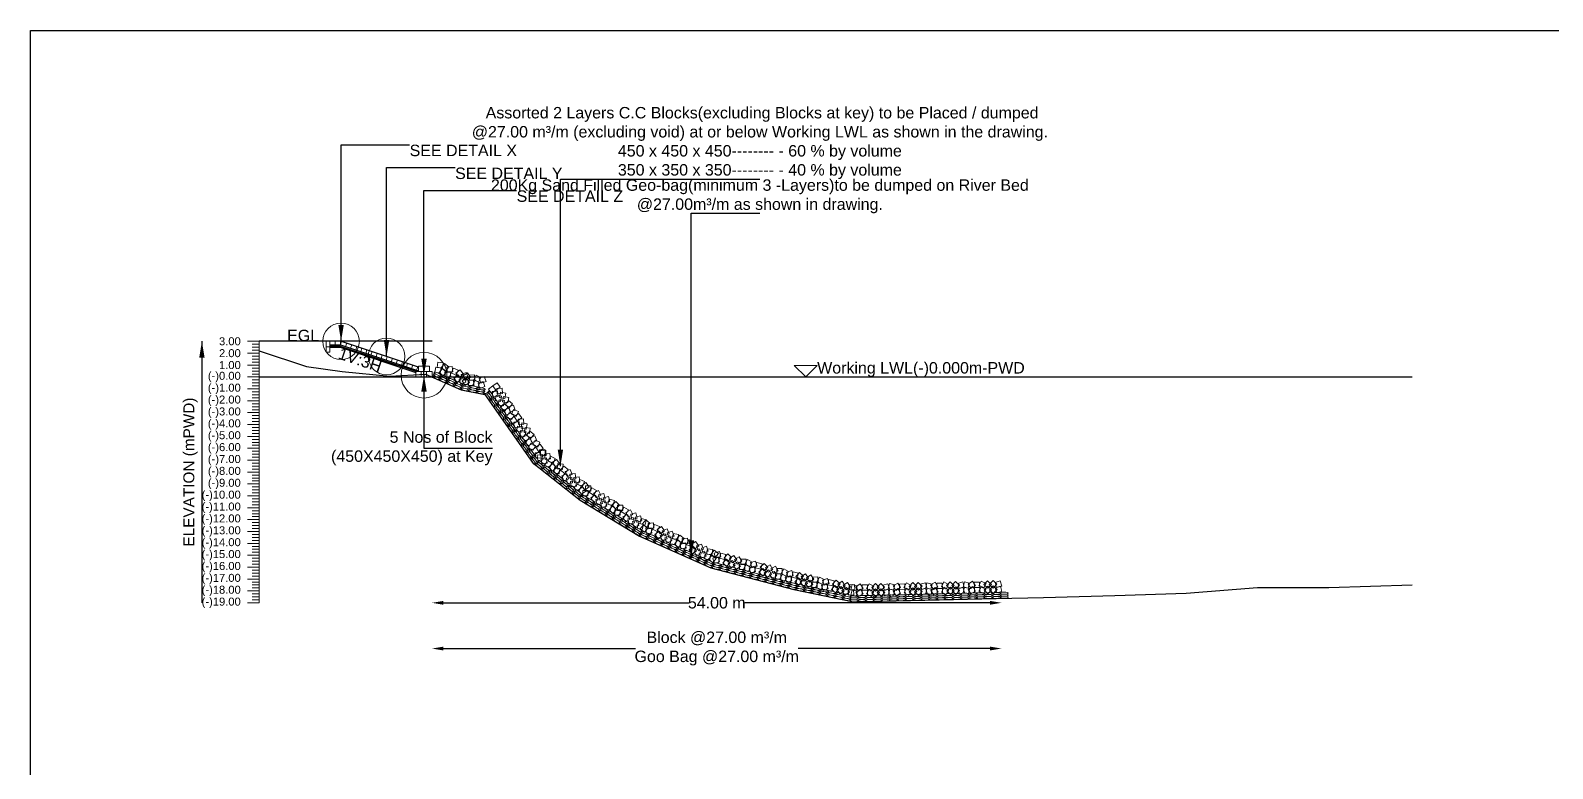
# Model space of a CAD drawing. Header units: inches. Extents: x 89000 to 305017, y -7071 to 0.
# Drawn here: x 220000 to 226658, y -3229 to 0 of the extents above; entities that cross this region are included whole.
import ezdxf

# ---------------------------------------------------------------- set-up
doc = ezdxf.new("R2010")
doc.units = ezdxf.units.IN
doc.header["$LTSCALE"] = 7
doc.header["$MEASUREMENT"] = 0
for name, color, linetype, lineweight in [('Cross Section Labels', 7, 'Continuous', 9), ('Existing_Bed_Level for Xsection', 7, 'Continuous', 25), ('Long Section Labels', 7, 'Continuous', 9)]:
    doc.layers.add(name, color=color, linetype=linetype, lineweight=lineweight)
doc.styles.get("Standard").update_dxf_attribs({"font": 'arial.ttf'})
doc.dimstyles.new('Appron Lebeling Style', dxfattribs={"dimtxt": 50, "dimasz": 50, "dimexe": 0.18, "dimexo": 0.0625, "dimgap": 0.09, "dimtad": 0, "dimtih": 1, "dimtoh": 1, "dimdec": 4, "dimzin": 0, "dimdsep": 46, "dimtxsty": 'Standard', "dimcen": 0.09, "dimse1": 1, "dimse2": 1, "dimadec": 0, "dimazin": 0, "dimtfac": 1, "dimtdec": 4, "dimtofl": 0, "dimtmove": 0, "dimatfit": 3, "dimfxl": 1, "dimtolj": 1, "dimtzin": 0, "dimarcsym": 0})
doc.dimstyles.get("Standard").update_dxf_attribs({"dimtxt": 0.18, "dimasz": 0.18, "dimexe": 0.18, "dimexo": 0.0625, "dimgap": 0.09, "dimtad": 0, "dimtih": 1, "dimtoh": 1, "dimdec": 4, "dimzin": 0, "dimdsep": 46, "dimtxsty": 'Standard', "dimcen": 0.09, "dimadec": 0, "dimazin": 0, "dimtfac": 1, "dimtdec": 4, "dimtofl": 0, "dimtmove": 0, "dimatfit": 3, "dimfxl": 1, "dimtolj": 1, "dimtzin": 0, "dimarcsym": 0})

# ---------------------------------------------------------------- blocks, each defined once
blk = doc.blocks.new('*D11')
at = {"layer": 'Cross Section Labels', "color": 0, "lineweight": -2, "transparency": 16777216}
for p, q in [((221806.6, -2504.2), (222879.5, -2504.2)), ((224197.5, -2504.2), (223124.6, -2504.2))]:
    blk.add_line(p, q, dxfattribs=at)
at = {"layer": 'Cross Section Labels', "color": 0, "transparency": 16777216}
for points in [[(221806.6, -2495.8), (221806.6, -2512.5), (221756.6, -2504.2)], [(224197.5, -2495.8), (224197.5, -2512.5), (224247.5, -2504.2)]]:
    blk.add_solid(points, dxfattribs=at)
at = {"layer": 'Defpoints', "color": 0, "transparency": 16777216}
for p in [(221756.6, -1516.2), (224247.5, -2484.4), (224247.5, -2504.2)]:
    blk.add_point(p, dxfattribs=at)
at = {"layer": 'Cross Section Labels', "color": 0, "transparency": 16777216, "insert": (223002.1, -2504.2), "char_height": 50, "attachment_point": 5}
blk.add_mtext('\\A1;54.00 m', dxfattribs=at)
blk = doc.blocks.new('*D12')
at = {"layer": 'Cross Section Labels', "color": 0, "lineweight": -2, "transparency": 16777216}
for p, q in [((221806.6, -2704.2), (222646.4, -2704.2)), ((224197.5, -2704.2), (223357.7, -2704.2))]:
    blk.add_line(p, q, dxfattribs=at)
at = {"layer": 'Cross Section Labels', "color": 0, "transparency": 16777216}
for points in [[(221806.6, -2695.8), (221806.6, -2712.5), (221756.6, -2704.2)], [(224197.5, -2695.8), (224197.5, -2712.5), (224247.5, -2704.2)]]:
    blk.add_solid(points, dxfattribs=at)
at = {"layer": 'Defpoints', "color": 0, "transparency": 16777216}
for p in [(221756.6, -1516.2), (224247.5, -2484.4), (224247.5, -2704.2)]:
    blk.add_point(p, dxfattribs=at)
at = {"layer": 'Cross Section Labels', "color": 0, "transparency": 16777216, "insert": (223002.1, -2704.2), "char_height": 50, "attachment_point": 5}
blk.add_mtext('\\A1;Block @27.00 m³/m ^JGoo Bag @27.00 m³/m ', dxfattribs=at)

msp = doc.modelspace()

# ---------------------------------------------------------------- linework, layer by layer
msp.add_lwpolyline([(220000, 0), (230000, 0), (230000, -7071), (220000, -7071)], close=True)
at = {"layer": 'Cross Section Labels'}
msp.add_lwpolyline([(223391.38015, -1516.16), (223441.38015, -1466.16), (223341.38015, -1466.16)], close=True, dxfattribs=at)
for centre, radius in [((221358.78015, -1360.16), 80), ((221557.68015, -1426.46), 80), ((221721.48015, -1508.36), 100)]:
    msp.add_circle(centre, radius, dxfattribs=at)
at = {"layer": 'Existing_Bed_Level for Xsection'}
for points in [[(221756.58015, -1360.16), (221000, -1360.16)], [(221698.08015, -1473.26), (221361.18177, -1360.96054), (221358.78015, -1360.16), (221356.24862, -1360.16), (221309.44862, -1360.16)], [(221309.44862, -1375.76), (221356.24862, -1375.76), (221698.08015, -1489.70384)], [(221309.44862, -1380.96), (221355.40478, -1380.96), (221690.80478, -1492.76)], [(221309.44862, -1386.16), (221354.56093, -1386.16), (221686.38015, -1496.76641)], [(221000, -1401.24), (221208, -1469.88), (221364, -1492.76), (221572, -1512), (221728, -1503.68), (221884, -1571.8), (221988, -1593.12), (222196, -1890.56), (222404, -2054.88), (222664, -2211.92), (222976, -2350.76), (223340, -2445.92), (223600, -2500), (223912, -2492.72), (224224, -2484.92), (224432, -2480.24), (224744, -2471.92), (225056, -2462.56), (225368, -2436.508), (225680, -2437.08), (226044, -2426.16)], [(221000, -1516.16), (226044, -1516.16)]]:
    msp.add_lwpolyline(points, dxfattribs=at)
at = {"layer": 'Long Section Labels'}
for points in [[(221000, -1360.16), (220950, -1360.16)], [(221000, -1373.16), (220970, -1373.16)], [(221000, -1386.16), (220970, -1386.16)], [(221000, -2504.16), (221000, -2452.16), (221000, -2400.16), (221000, -2348.16), (221000, -2296.16), (221000, -2244.16), (221000, -2192.16), (221000, -2140.16), (221000, -2088.16), (221000, -2036.16), (221000, -1984.16), (221000, -1932.16), (221000, -1880.16), (221000, -1828.16), (221000, -1776.16), (221000, -1724.16), (221000, -1672.16), (221000, -1620.16), (221000, -1568.16), (221000, -1516.16), (221000, -1464.16), (221000, -1412.16), (221000, -1360.16)], [(221000, -1412.16), (220950, -1412.16)], [(221000, -1464.16), (220950, -1464.16)], [(221000, -1399.16), (220970, -1399.16)], [(221000, -1425.16), (220970, -1425.16)], [(221000, -1438.16), (220970, -1438.16)], [(221000, -1451.16), (220970, -1451.16)], [(221000, -1516.16), (220950, -1516.16)], [(221000, -1477.16), (220970, -1477.16)], [(221000, -1490.16), (220970, -1490.16)], [(221000, -1503.16), (220970, -1503.16)], [(221000, -1529.16), (220970, -1529.16)], [(221000, -1568.16), (220950, -1568.16)], [(221000, -1542.16), (220970, -1542.16)], [(221000, -1555.16), (220970, -1555.16)], [(221000, -1581.16), (220970, -1581.16)], [(221000, -1594.16), (220970, -1594.16)], [(221000, -1620.16), (220950, -1620.16)], [(221000, -1607.16), (220970, -1607.16)], [(221000, -1633.16), (220970, -1633.16)], [(221000, -1646.16), (220970, -1646.16)], [(221000, -1659.16), (220970, -1659.16)], [(221000, -1672.16), (220950, -1672.16)], [(221000, -1724.16), (220950, -1724.16)], [(221000, -1685.16), (220970, -1685.16)], [(221000, -1698.16), (220970, -1698.16)], [(221000, -1711.16), (220970, -1711.16)], [(221000, -1776.16), (220950, -1776.16)], [(221000, -1737.16), (220970, -1737.16)], [(221000, -1750.16), (220970, -1750.16)], [(221000, -1763.16), (220970, -1763.16)], [(221000, -1789.16), (220970, -1789.16)], [(221000, -1828.16), (220950, -1828.16)], [(221000, -1802.16), (220970, -1802.16)], [(221000, -1815.16), (220970, -1815.16)], [(221000, -1841.16), (220970, -1841.16)], [(221000, -1854.16), (220970, -1854.16)], [(221000, -1880.16), (220950, -1880.16)], [(221000, -1867.16), (220970, -1867.16)], [(221000, -1893.16), (220970, -1893.16)], [(221000, -1906.16), (220970, -1906.16)], [(221000, -1919.16), (220970, -1919.16)], [(221000, -1932.16), (220950, -1932.16)], [(221000, -1984.16), (220950, -1984.16)], [(221000, -1945.16), (220970, -1945.16)], [(221000, -1958.16), (220970, -1958.16)], [(221000, -1971.16), (220970, -1971.16)], [(221000, -1997.16), (220970, -1997.16)], [(221000, -2036.16), (220950, -2036.16)], [(221000, -2010.16), (220970, -2010.16)], [(221000, -2023.16), (220970, -2023.16)], [(221000, -2049.16), (220970, -2049.16)], [(221000, -2062.16), (220970, -2062.16)], [(221000, -2088.16), (220950, -2088.16)], [(221000, -2075.16), (220970, -2075.16)], [(221000, -2101.16), (220970, -2101.16)], [(221000, -2114.16), (220970, -2114.16)], [(221000, -2127.16), (220970, -2127.16)], [(221000, -2140.16), (220950, -2140.16)], [(221000, -2192.16), (220950, -2192.16)], [(221000, -2153.16), (220970, -2153.16)], [(221000, -2166.16), (220970, -2166.16)], [(221000, -2179.16), (220970, -2179.16)], [(221000, -2244.16), (220950, -2244.16)], [(221000, -2205.16), (220970, -2205.16)], [(221000, -2218.16), (220970, -2218.16)], [(221000, -2231.16), (220970, -2231.16)], [(221000, -2257.16), (220970, -2257.16)], [(221000, -2296.16), (220950, -2296.16)], [(221000, -2270.16), (220970, -2270.16)], [(221000, -2283.16), (220970, -2283.16)], [(221000, -2309.16), (220970, -2309.16)], [(221000, -2322.16), (220970, -2322.16)], [(221000, -2348.16), (220950, -2348.16)], [(221000, -2335.16), (220970, -2335.16)], [(221000, -2361.16), (220970, -2361.16)], [(221000, -2374.16), (220970, -2374.16)], [(221000, -2387.16), (220970, -2387.16)], [(221000, -2400.16), (220950, -2400.16)], [(221000, -2452.16), (220950, -2452.16)], [(221000, -2413.16), (220970, -2413.16)], [(221000, -2426.16), (220970, -2426.16)], [(221000, -2439.16), (220970, -2439.16)], [(221000, -2504.16), (220950, -2504.16)], [(221000, -2465.16), (220970, -2465.16)], [(221000, -2478.16), (220970, -2478.16)], [(221000, -2491.16), (220970, -2491.16)]]:
    msp.add_lwpolyline(points, dxfattribs=at)
for points in [[(221309.44862, -1360.16), (221293.84862, -1360.16), (221293.84862, -1383.56), (221309.44862, -1383.56)], [(221309.44862, -1383.56), (221293.84862, -1383.56), (221293.84862, -1406.96), (221309.44862, -1406.96)], [(221332.84862, -1360.16), (221309.44862, -1360.16), (221309.44862, -1375.76), (221332.84862, -1375.76)], [(221356.24862, -1360.16), (221332.84862, -1360.16), (221332.84862, -1375.76), (221356.24862, -1375.76)], [(221383.38096, -1368.36027), (221361.18177, -1360.96054), (221356.24862, -1375.76), (221378.44781, -1383.15973)], [(221405.58015, -1375.76), (221383.38096, -1368.36027), (221378.44781, -1383.15973), (221400.647, -1390.55946)], [(221427.77934, -1383.15973), (221405.58015, -1375.76), (221400.647, -1390.55946), (221422.84619, -1397.95919)], [(221449.97853, -1390.55946), (221427.77934, -1383.15973), (221422.84619, -1397.95919), (221445.04538, -1405.35892)], [(221472.17772, -1397.95919), (221449.97853, -1390.55946), (221445.04538, -1405.35892), (221467.24457, -1412.75865)], [(221494.37691, -1405.35892), (221472.17772, -1397.95919), (221467.24457, -1412.75865), (221489.44376, -1420.15838)], [(221516.5761, -1412.75865), (221494.37691, -1405.35892), (221489.44376, -1420.15838), (221511.64295, -1427.55811)], [(221538.77529, -1420.15838), (221516.5761, -1412.75865), (221511.64295, -1427.55811), (221533.84213, -1434.95784)], [(221560.97448, -1427.55811), (221538.77529, -1420.15838), (221533.84213, -1434.95784), (221556.04132, -1442.35757)], [(221583.17367, -1434.95784), (221560.97448, -1427.55811), (221556.04132, -1442.35757), (221578.24051, -1449.7573)], [(221605.37286, -1442.35757), (221583.17367, -1434.95784), (221578.24051, -1449.7573), (221600.4397, -1457.15703)], [(221627.57204, -1449.7573), (221605.37286, -1442.35757), (221600.4397, -1457.15703), (221622.63889, -1464.55676)], [(221649.77123, -1457.15703), (221627.57204, -1449.7573), (221622.63889, -1464.55676), (221644.83808, -1471.95649)], [(221671.97042, -1464.55676), (221649.77123, -1457.15703), (221644.83808, -1471.95649), (221667.03727, -1479.35622)], [(221694.16961, -1471.95649), (221671.97042, -1464.55676), (221667.03727, -1479.35622), (221689.23646, -1486.75595)], [(221805.27563, -1454.54715), (221782.13738, -1451.05699), (221778.64722, -1474.19524), (221801.78547, -1477.6854)], [(221829.84927, -1471.89118), (221811.56189, -1457.29215), (221796.96286, -1475.57953), (221815.25024, -1490.17856)], [(221709.78015, -1492.76), (221686.38015, -1492.76), (221686.38015, -1516.16), (221709.78015, -1516.16)], [(221721.48015, -1469.36), (221698.08015, -1469.36), (221698.08015, -1492.76), (221721.48015, -1492.76)], [(221733.18015, -1492.76), (221709.78015, -1492.76), (221709.78015, -1516.16), (221733.18015, -1516.16)], [(221744.88015, -1469.36), (221721.48015, -1469.36), (221721.48015, -1492.76), (221744.88015, -1492.76)], [(221756.58015, -1492.76), (221733.18015, -1492.76), (221733.18015, -1516.16), (221756.58015, -1516.16)], [(221795.91147, -1475.99179), (221772.77322, -1472.50163), (221769.28306, -1495.63988), (221792.42131, -1499.13004)], [(221820.48511, -1493.33582), (221802.19773, -1478.73679), (221787.5987, -1497.02417), (221805.88608, -1511.6232)], [(221835.81477, -1491.61714), (221812.55952, -1494.21593), (221815.15832, -1517.47117), (221838.41356, -1514.87238)], [(221845.17892, -1470.1725), (221821.92368, -1472.77129), (221824.52248, -1496.02653), (221847.77772, -1493.42774)], [(221862.33558, -1507.86807), (221840.89094, -1498.50391), (221831.52678, -1519.94855), (221852.97142, -1529.31271)], [(221871.69974, -1486.42343), (221850.2551, -1477.05928), (221840.89094, -1498.50391), (221862.33558, -1507.86807)], [(221884.73802, -1525.73387), (221870.83722, -1506.91027), (221852.01362, -1520.81107), (221865.91442, -1539.63467)], [(221894.10218, -1504.28923), (221880.20138, -1485.46564), (221861.37778, -1499.36643), (221875.27858, -1518.19003)], [(221896.44796, -1517.47562), (221874.65945, -1526.00913), (221883.19296, -1547.79764), (221904.98147, -1539.26413)], [(221905.81211, -1496.03098), (221884.02361, -1504.56449), (221892.55712, -1526.353), (221914.34563, -1517.81949)], [(221920.68168, -1540.29819), (221907.78759, -1520.77122), (221888.26063, -1533.66532), (221901.15472, -1553.19228)], [(221925.38096, -1517.37491), (221912.48686, -1497.84794), (221892.9599, -1510.74204), (221905.85399, -1530.269)], [(221938.37426, -1529.30268), (221915.01609, -1530.7012), (221916.41461, -1554.05937), (221939.77278, -1552.66085)], [(221943.07354, -1506.3794), (221919.71536, -1507.77792), (221921.11388, -1531.13609), (221944.47205, -1529.73757)], [(221966.0178, -1541.15655), (221945.09397, -1530.68022), (221934.61764, -1551.60405), (221955.54147, -1562.08038)], [(221970.71707, -1518.23327), (221949.79324, -1507.75694), (221939.31691, -1528.68077), (221960.24074, -1539.1571)], [(221985.35405, -1513.36386), (221963.14784, -1520.74252), (221970.5265, -1542.94872), (221992.7327, -1535.57006)], [(221980.65477, -1536.28714), (221958.44857, -1543.6658), (221965.82723, -1565.872), (221988.03343, -1558.49335)], [(222035.90045, -1574.50903), (222022.49043, -1555.3327), (222003.31411, -1568.74272), (222016.72412, -1587.91905)], [(222045.69239, -1601.43808), (222043.65318, -1578.12711), (222020.3422, -1580.16632), (222022.38141, -1603.47729)], [(222055.07677, -1561.09901), (222041.66676, -1541.92269), (222022.49043, -1555.3327), (222035.90045, -1574.50903)], [(222059.9908, -1600.50161), (222036.9504, -1596.41504), (222032.86383, -1619.45544), (222055.90423, -1623.54201)], [(222064.86871, -1588.02807), (222062.8295, -1564.71709), (222039.51853, -1566.7563), (222041.55774, -1590.06728)], [(222079.16712, -1587.09159), (222056.12672, -1583.00502), (222052.04015, -1606.04542), (222075.08055, -1610.13199)], [(222069.32504, -1642.71078), (222073.39326, -1619.66714), (222050.34962, -1615.59892), (222046.2814, -1638.64256)], [(222089.73127, -1646.8958), (222071.81197, -1631.84725), (222056.76342, -1649.76655), (222074.68272, -1664.8151)], [(222088.50137, -1629.30077), (222092.56959, -1606.25712), (222069.52594, -1602.1889), (222065.45772, -1625.23255)], [(222101.64774, -1674.5124), (222093.66227, -1652.51713), (222071.66699, -1660.5026), (222079.65246, -1682.49787)], [(222108.90759, -1633.48578), (222090.98829, -1618.43724), (222075.93975, -1636.35654), (222093.85905, -1651.40508)], [(222120.82406, -1661.10239), (222112.83859, -1639.10711), (222090.84331, -1647.09258), (222098.82879, -1669.08786)], [(222134.79896, -1667.63342), (222113.60332, -1657.71855), (222103.68845, -1678.9142), (222124.88409, -1688.82906)], [(222115.62264, -1681.04344), (222094.42699, -1671.12857), (222084.51212, -1692.32421), (222105.70777, -1702.23908)], [(222129.77057, -1708.7433), (222116.36055, -1689.56698), (222097.18423, -1702.977), (222110.59425, -1722.15332)], [(222139.56251, -1735.67236), (222137.5233, -1712.36138), (222114.21232, -1714.40059), (222116.25153, -1737.71157)], [(222148.9469, -1695.33329), (222135.53688, -1676.15696), (222116.36055, -1689.56698), (222129.77057, -1708.7433)], [(222153.86092, -1734.73589), (222130.82052, -1730.64932), (222126.73395, -1753.68971), (222149.77435, -1757.77628)], [(222158.73884, -1722.26234), (222156.69962, -1698.95136), (222133.38865, -1700.99058), (222135.42786, -1724.30155)], [(222173.03724, -1721.32587), (222149.99684, -1717.2393), (222145.91028, -1740.2797), (222168.95067, -1744.36627)], [(222163.19516, -1776.94506), (222167.26338, -1753.90141), (222144.21974, -1749.83319), (222140.15152, -1772.87684)], [(222183.60139, -1781.13007), (222165.68209, -1766.08153), (222150.63355, -1784.00083), (222168.55285, -1799.04937)], [(222182.37149, -1763.53504), (222186.43971, -1740.49139), (222163.39606, -1736.42317), (222159.32784, -1759.46682)], [(222195.51786, -1808.74668), (222187.53239, -1786.7514), (222165.53711, -1794.73687), (222173.52258, -1816.73215)], [(222202.77772, -1767.72005), (222184.85842, -1752.67151), (222169.80987, -1770.59081), (222187.72917, -1785.63935)], [(222214.69419, -1795.33666), (222206.70871, -1773.34138), (222184.71344, -1781.32685), (222192.69891, -1803.32213)], [(222228.66909, -1801.86769), (222207.47344, -1791.95282), (222197.55857, -1813.14847), (222218.75422, -1823.06334)], [(222209.49276, -1815.27771), (222188.29712, -1805.36284), (222178.38225, -1826.55849), (222199.57789, -1836.47336)], [(222223.64069, -1842.97758), (222210.23067, -1823.80125), (222191.05435, -1837.21127), (222204.46437, -1856.38759)], [(222233.43263, -1869.90663), (222231.39342, -1846.59565), (222208.08244, -1848.63487), (222210.12166, -1871.94584)], [(222242.81702, -1829.56756), (222229.407, -1810.39124), (222210.23067, -1823.80125), (222223.64069, -1842.97758)], [(222239.32886, -1854.99553), (222216.08717, -1857.71283), (222218.80447, -1880.95452), (222242.04616, -1878.23722)], [(222252.60896, -1856.49661), (222250.56975, -1833.18564), (222227.25877, -1835.22485), (222229.29798, -1858.53583)], [(222253.83449, -1836.63398), (222230.5928, -1839.35127), (222233.3101, -1862.59297), (222256.55179, -1859.87567)], [(222274.92151, -1874.37096), (222272.18571, -1851.13144), (222248.94619, -1853.86724), (222251.68199, -1877.10676)], [(222295.66882, -1872.50605), (222274.17672, -1863.25132), (222264.92199, -1884.74341), (222286.41409, -1893.99814)], [(222260.41588, -1892.73251), (222257.68008, -1869.49299), (222234.44056, -1872.2288), (222237.17636, -1895.46832)], [(222281.16319, -1890.8676), (222259.6711, -1881.61287), (222250.41637, -1903.10497), (222271.90846, -1912.3597)], [(222300.52348, -1913.88626), (222286.54567, -1895.11977), (222267.77919, -1909.09757), (222281.75699, -1927.86406)], [(222315.02911, -1895.5247), (222301.0513, -1876.75821), (222282.28482, -1890.73602), (222296.26262, -1909.5025)], [(222315.78673, -1916.11903), (222292.63437, -1912.7237), (222289.23904, -1935.87606), (222312.3914, -1939.27139)], [(222330.29236, -1897.75747), (222307.14, -1894.36214), (222303.74467, -1917.5145), (222326.89703, -1920.90983)], [(222337.30804, -1938.57521), (222318.94648, -1924.06958), (222304.44085, -1942.43114), (222322.80241, -1956.93676)], [(222351.81366, -1920.21365), (222333.45211, -1905.70802), (222318.94648, -1924.06958), (222337.30804, -1938.57521)], [(222368.94144, -1943.18528), (222360.27966, -1921.44744), (222338.54182, -1930.10921), (222347.2036, -1951.84705)], [(222354.43581, -1961.54683), (222345.77403, -1939.80899), (222324.03619, -1948.47077), (222332.69797, -1970.20861)], [(222367.85975, -1956.53493), (222344.61806, -1959.25223), (222347.33536, -1982.49393), (222370.57705, -1979.77663)], [(222382.36538, -1938.17338), (222359.12369, -1940.89068), (222361.84099, -1964.13237), (222385.08268, -1961.41507)], [(222388.94677, -1994.27192), (222386.21097, -1971.0324), (222362.97145, -1973.7682), (222365.70725, -1997.00772)], [(222403.4524, -1975.91036), (222400.7166, -1952.67084), (222377.47708, -1955.40665), (222380.21288, -1978.64617)], [(222409.69408, -1992.40701), (222388.20199, -1983.15228), (222378.94726, -2004.64437), (222400.43935, -2013.8991)], [(222424.19971, -1974.04545), (222402.70761, -1964.79072), (222393.45288, -1986.28281), (222414.94498, -1995.53754)], [(222429.05437, -2015.42566), (222415.07656, -1996.65917), (222396.31008, -2010.63698), (222410.28788, -2029.40346)], [(222443.56, -1997.0641), (222429.58219, -1978.29762), (222410.81571, -1992.27542), (222424.79351, -2011.04191)], [(222451.44969, -1992.88323), (222428.05454, -1992.40695), (222427.57825, -2015.8021), (222450.97341, -2016.27838)], [(222439.35163, -2012.91313), (222415.95648, -2012.43685), (222415.48019, -2035.832), (222438.87535, -2036.30828)], [(222463.50979, -2032.50471), (222443.47989, -2020.40665), (222431.38183, -2040.43655), (222451.41173, -2052.53461)], [(222475.60785, -2012.4748), (222455.57795, -2000.37674), (222443.47989, -2020.40665), (222463.50979, -2032.50471)], [(222483.37324, -2053.15657), (222472.0636, -2032.67116), (222451.57819, -2043.9808), (222462.88783, -2064.46621)], [(222495.4713, -2033.12667), (222484.16166, -2012.64126), (222463.67625, -2023.9509), (222474.98589, -2044.43631)], [(222496.06587, -2046.50688), (222473.34574, -2052.10649), (222478.94536, -2074.82662), (222501.66549, -2069.22701)], [(222508.16393, -2026.47697), (222485.4438, -2032.07659), (222491.04342, -2054.79672), (222513.76355, -2049.1971)], [(222521.7022, -2081.31379), (222516.0845, -2058.59812), (222493.36883, -2064.21583), (222498.98654, -2086.93149)], [(222533.80026, -2061.28389), (222528.18256, -2038.56822), (222505.46689, -2044.18593), (222511.0846, -2066.90159)], [(222554.15203, -2056.84161), (222531.67212, -2050.34441), (222525.17492, -2072.82432), (222547.65483, -2079.32152)], [(222576.23638, -2077.26122), (222560.02358, -2060.38802), (222543.15038, -2076.60083), (222559.36318, -2093.47403)], [(222542.05397, -2076.87151), (222519.57406, -2070.37431), (222513.07686, -2092.85422), (222535.55677, -2099.35142)], [(222564.13832, -2097.29113), (222547.92552, -2080.41792), (222531.05231, -2096.63073), (222547.26512, -2113.50393)], [(222579.56094, -2097.59955), (222556.16579, -2097.12327), (222555.6895, -2120.51842), (222579.08465, -2120.99471)], [(222591.659, -2077.56965), (222568.26385, -2077.09337), (222567.78756, -2100.48852), (222591.18271, -2100.96481)], [(222603.7191, -2117.19113), (222583.6892, -2105.09307), (222571.59114, -2125.12297), (222591.62104, -2137.22103)], [(222615.81716, -2097.16123), (222595.78726, -2085.06317), (222583.6892, -2105.09307), (222603.7191, -2117.19113)], [(222623.58255, -2137.84299), (222612.27291, -2117.35758), (222591.7875, -2128.66722), (222603.09714, -2149.15263)], [(222635.68061, -2117.81309), (222624.37097, -2097.32768), (222603.88556, -2108.63732), (222615.1952, -2129.12273)], [(222648.37324, -2111.1634), (222625.65311, -2116.76301), (222631.25272, -2139.48314), (222653.97285, -2133.88353)], [(222674.00957, -2145.97031), (222668.39186, -2123.25464), (222645.6762, -2128.87235), (222651.2939, -2151.58801)], [(222636.27518, -2131.1933), (222613.55505, -2136.79291), (222619.15466, -2159.51304), (222641.87479, -2153.91343)], [(222661.91151, -2166.00021), (222656.2938, -2143.28454), (222633.57814, -2148.90225), (222639.19584, -2171.61791)], [(222682.26328, -2161.55793), (222659.78337, -2155.06073), (222653.28617, -2177.54064), (222675.76608, -2184.03784)], [(222694.36134, -2141.52803), (222671.88143, -2135.03083), (222665.38423, -2157.51074), (222687.86414, -2164.00794)], [(222700.31131, -2177.19292), (222682.12624, -2162.46664), (222667.39997, -2180.65171), (222685.58504, -2195.37799)], [(222709.82487, -2155.81414), (222691.6398, -2141.08786), (222676.91352, -2159.27293), (222695.09859, -2173.99921)], [(222715.65259, -2175.58123), (222692.37978, -2178.0177), (222694.81625, -2201.29051), (222718.08906, -2198.85404)], [(222725.16614, -2154.20245), (222701.89333, -2156.63892), (222704.32981, -2179.91173), (222727.60262, -2177.47526)], [(222742.05937, -2192.01682), (222720.68059, -2182.50326), (222711.16703, -2203.88204), (222732.54581, -2213.3956)], [(222751.57292, -2170.63804), (222730.19414, -2161.12448), (222720.68059, -2182.50326), (222742.05937, -2192.01682)], [(222764.3366, -2210.03849), (222750.56748, -2191.11836), (222731.64735, -2204.88748), (222745.41647, -2223.80761)], [(222773.85016, -2188.65971), (222760.08104, -2169.73958), (222741.16091, -2183.5087), (222754.93003, -2202.42883)], [(222785.61743, -2180.48336), (222763.76991, -2188.86464), (222772.1512, -2210.71216), (222793.99872, -2202.33088)], [(222815.38285, -2211.8324), (222806.98418, -2189.99156), (222785.14334, -2198.39024), (222793.54201, -2220.23108)], [(222776.10388, -2201.86214), (222754.25636, -2210.24342), (222762.63764, -2232.09094), (222784.48516, -2223.70966)], [(222805.8693, -2233.21118), (222797.47062, -2211.37034), (222775.62978, -2219.76902), (222784.02846, -2241.60986)], [(222825.51075, -2226.27275), (222802.39741, -2222.62123), (222798.74589, -2245.73457), (222821.85923, -2249.38609)], [(222835.0243, -2204.89397), (222811.91096, -2201.24245), (222808.25945, -2224.35579), (222831.37279, -2228.00731)], [(222849.96277, -2243.78782), (222831.7777, -2229.06154), (222817.05142, -2247.24661), (222835.2365, -2261.97289)], [(222859.47633, -2222.40904), (222841.29126, -2207.68276), (222826.56498, -2225.86783), (222844.75005, -2240.59411)], [(222865.30405, -2242.17613), (222842.03124, -2244.6126), (222844.46771, -2267.88541), (222867.74052, -2265.44894)], [(222874.8176, -2220.79735), (222851.54479, -2223.23382), (222853.98127, -2246.50663), (222877.25408, -2244.07016)], [(222891.71083, -2258.61172), (222870.33205, -2249.09816), (222860.81849, -2270.47694), (222882.19727, -2279.9905)], [(222901.22438, -2237.23294), (222879.8456, -2227.71938), (222870.33205, -2249.09816), (222891.71083, -2258.61172)], [(222913.98806, -2276.63339), (222900.21894, -2257.71326), (222881.29881, -2271.48238), (222895.06793, -2290.40251)], [(222923.50162, -2255.25461), (222909.7325, -2236.33448), (222890.81237, -2250.1036), (222904.58149, -2269.02373)], [(222935.26889, -2247.07826), (222913.42137, -2255.45954), (222921.80266, -2277.30706), (222943.65018, -2268.92578)], [(222965.03431, -2278.4273), (222956.63564, -2256.58646), (222934.7948, -2264.98514), (222943.19347, -2286.82598)], [(222925.75534, -2268.45704), (222903.90782, -2276.83832), (222912.2891, -2298.68584), (222934.13662, -2290.30456)], [(222955.52076, -2299.80608), (222947.12208, -2277.96524), (222925.28124, -2286.36392), (222933.67992, -2308.20476)], [(222975.16221, -2292.86765), (222952.04887, -2289.21613), (222948.39735, -2312.32947), (222971.51069, -2315.98099)], [(222984.67576, -2271.48887), (222961.56242, -2267.83735), (222957.91091, -2290.95069), (222981.02424, -2294.60221)], [(222999.61423, -2310.38271), (222981.42916, -2295.65644), (222966.70288, -2313.84151), (222984.88796, -2328.56779)], [(223009.12779, -2289.00393), (222990.94272, -2274.27766), (222976.21644, -2292.46273), (222994.40151, -2307.18901)], [(223007.62605, -2303.00649), (222985.057, -2309.18696), (222991.23748, -2331.756), (223013.80652, -2325.57553)], [(223013.54457, -2280.36734), (222990.97553, -2286.54781), (222997.156, -2309.11685), (223019.72504, -2302.93638)], [(223036.34975, -2314.93945), (223013.7106, -2309.02093), (223007.79208, -2331.66008), (223030.43123, -2337.5786)], [(223042.26827, -2292.3003), (223019.62912, -2286.38178), (223013.7106, -2309.02093), (223036.34975, -2314.93945)], [(223061.25599, -2329.10755), (223044.59933, -2312.67236), (223028.16413, -2329.32902), (223044.8208, -2345.76422)], [(223067.17451, -2306.4684), (223050.51785, -2290.03321), (223034.08266, -2306.68987), (223050.73932, -2323.12507)], [(223071.54061, -2319.13018), (223051.34258, -2330.94541), (223063.15781, -2351.14344), (223083.35584, -2339.32821)], [(223077.45913, -2296.49103), (223057.2611, -2308.30626), (223069.07633, -2328.50429), (223089.27436, -2316.68906)], [(223105.99832, -2345.23398), (223094.16701, -2325.04537), (223073.9784, -2336.87668), (223085.80971, -2357.06529)], [(223111.91685, -2322.59483), (223100.08554, -2302.40622), (223079.89692, -2314.23753), (223091.72823, -2334.42614)], [(223130.17216, -2312.56129), (223106.77262, -2312.70857), (223106.91991, -2336.10811), (223130.31944, -2335.96082)], [(223157.14217, -2325.87661), (223136.80858, -2314.29624), (223125.2282, -2334.62983), (223145.56179, -2346.2102)], [(223172.01862, -2321.79698), (223149.44958, -2327.97745), (223155.63005, -2350.5465), (223178.19909, -2344.36603)], [(223200.74232, -2333.72995), (223178.10317, -2327.81143), (223172.18465, -2350.45058), (223194.8238, -2356.3691)], [(223124.25364, -2335.20044), (223100.8541, -2335.34772), (223101.00139, -2358.74726), (223124.40092, -2358.59997)], [(223151.22365, -2348.51576), (223130.89005, -2336.93539), (223119.30968, -2357.26898), (223139.64327, -2368.84935)], [(223166.1001, -2344.43613), (223143.53105, -2350.6166), (223149.71153, -2373.18565), (223172.28057, -2367.00518)], [(223194.8238, -2356.3691), (223172.18465, -2350.45058), (223166.26613, -2373.08973), (223188.90528, -2379.00825)], [(223219.73004, -2370.5372), (223203.07338, -2354.102), (223186.63819, -2370.75867), (223203.29485, -2387.19386)], [(223225.64856, -2347.89805), (223208.9919, -2331.46285), (223192.55671, -2348.11952), (223209.21337, -2364.55471)], [(223230.01466, -2360.55982), (223209.81663, -2372.37505), (223221.63186, -2392.57308), (223241.82989, -2380.75785)], [(223235.93318, -2337.92067), (223215.73515, -2349.7359), (223227.55038, -2369.93393), (223247.74841, -2358.1187)], [(223264.47237, -2386.66362), (223252.64107, -2366.47501), (223232.45245, -2378.30632), (223244.28376, -2398.49493)], [(223270.3909, -2364.02447), (223258.55959, -2343.83586), (223238.37097, -2355.66717), (223250.20228, -2375.85578)], [(223282.72769, -2376.63008), (223259.32815, -2376.77737), (223259.47544, -2400.1769), (223282.87497, -2400.02962)], [(223288.64621, -2353.99093), (223265.24667, -2354.13822), (223265.39396, -2377.53775), (223288.79349, -2377.39047)], [(223309.6977, -2389.94541), (223289.3641, -2378.36503), (223277.78373, -2398.69862), (223298.11732, -2410.279)], [(223315.61622, -2367.30626), (223295.28263, -2355.72588), (223283.70225, -2376.05947), (223304.03584, -2387.63985)], [(223324.57415, -2385.86578), (223302.0051, -2392.04625), (223308.18558, -2414.61529), (223330.75462, -2408.43482)], [(223330.49267, -2363.22663), (223307.92363, -2369.4071), (223314.1041, -2391.97614), (223336.67314, -2385.79567)], [(223353.29785, -2397.79874), (223330.6587, -2391.88022), (223324.74018, -2414.51937), (223347.37933, -2420.43789)], [(223359.21637, -2375.15959), (223336.57722, -2369.24107), (223330.6587, -2391.88022), (223353.29785, -2397.79874)], [(223376.43683, -2410.07691), (223358.96975, -2394.50574), (223343.39858, -2411.97281), (223360.86566, -2427.54398)], [(223381.20204, -2387.16724), (223363.73497, -2371.59607), (223348.1638, -2389.06315), (223365.63087, -2404.63432)], [(223390.96854, -2376.68217), (223371.39435, -2389.50444), (223384.21662, -2409.07864), (223403.79082, -2396.25637)], [(223426.70317, -2401.00868), (223413.86531, -2381.4447), (223394.30133, -2394.28256), (223407.13919, -2413.84654)], [(223444.42731, -2390.06413), (223421.06521, -2391.39543), (223422.39652, -2414.75753), (223445.75861, -2413.42622)], [(223472.03662, -2401.99748), (223451.14302, -2391.461), (223440.60654, -2412.35459), (223461.50013, -2422.89108)], [(223386.20333, -2399.59184), (223366.62914, -2412.41411), (223379.45141, -2431.98831), (223399.02561, -2419.16603)], [(223421.93796, -2423.91835), (223409.1001, -2404.35436), (223389.53612, -2417.19222), (223402.37398, -2436.7562)], [(223439.6621, -2412.97379), (223416.3, -2414.3051), (223417.63131, -2437.66719), (223440.9934, -2436.33589)], [(223467.27141, -2424.90715), (223446.37781, -2414.37066), (223435.84133, -2435.26426), (223456.73492, -2445.80075)], [(223481.92234, -2420.07988), (223459.695, -2427.39461), (223467.00973, -2449.62195), (223489.23707, -2442.30722)], [(223486.68755, -2397.17021), (223464.46021, -2404.48494), (223471.77494, -2426.71229), (223494.00228, -2419.39755)], [(223511.21314, -2430.5439), (223488.30347, -2425.77869), (223483.53826, -2448.68835), (223506.44793, -2453.45356)], [(223515.97835, -2407.63423), (223493.06868, -2402.86902), (223488.30347, -2425.77869), (223511.21314, -2430.5439)], [(223536.80449, -2443.43338), (223519.33741, -2427.86221), (223503.76624, -2445.32929), (223521.23332, -2460.90046)], [(223541.5697, -2420.52372), (223524.10262, -2404.95255), (223508.53145, -2422.41962), (223525.99853, -2437.99079)], [(223546.57099, -2432.94831), (223526.99679, -2445.77058), (223539.81907, -2465.34478), (223559.39327, -2452.52251)], [(223551.3362, -2410.03864), (223531.762, -2422.86092), (223544.58428, -2442.43512), (223564.15848, -2429.61284)], [(223582.30562, -2457.27482), (223569.46776, -2437.71084), (223549.90378, -2450.54869), (223562.74163, -2470.11268)], [(223587.07083, -2434.36515), (223574.23297, -2414.80117), (223554.66899, -2427.63903), (223567.50684, -2447.20301)], [(223600.02976, -2446.33026), (223576.66766, -2447.66157), (223577.99896, -2471.02367), (223601.36106, -2469.69236)], [(223604.79497, -2423.4206), (223581.43287, -2424.7519), (223582.76417, -2448.114), (223606.12627, -2446.7827)], [(223616.92527, -2429.69578), (223594.18859, -2424.16375), (223588.65656, -2446.90043), (223611.39324, -2452.43246)], [(223617.47112, -2453.08941), (223594.73444, -2447.55739), (223589.20241, -2470.29407), (223611.93909, -2475.82609)], [(223630.10268, -2421.67655), (223610.10885, -2433.83412), (223622.26641, -2453.82796), (223642.26025, -2441.67039)], [(223630.64854, -2445.07018), (223610.6547, -2457.22775), (223622.81227, -2477.22159), (223642.8061, -2465.06402)], [(223661.00207, -2425.23666), (223637.60844, -2425.78251), (223638.15429, -2449.17615), (223661.54792, -2448.63029)], [(223661.54792, -2448.63029), (223638.15429, -2449.17615), (223638.70014, -2472.56978), (223662.09377, -2472.02393)], [(223688.84727, -2431.99689), (223668.30815, -2420.78509), (223657.09635, -2441.32421), (223677.63548, -2452.53601)], [(223689.39313, -2455.39052), (223668.854, -2444.17872), (223657.6422, -2464.71785), (223678.18133, -2475.92965)], [(223695.98606, -2419.57275), (223679.8235, -2436.49409), (223696.74484, -2452.65665), (223712.9074, -2435.73531)], [(223696.53191, -2442.96638), (223680.36935, -2459.88772), (223697.29069, -2476.05028), (223713.45325, -2459.12894)], [(223736.30072, -2435.17629), (223719.36652, -2419.02721), (223703.21744, -2435.96141), (223720.15164, -2452.11049)], [(223736.84657, -2458.56992), (223719.91237, -2442.42084), (223703.76329, -2459.35504), (223720.69749, -2475.50412)], [(223751.08643, -2420.5028), (223728.63252, -2427.08928), (223735.21899, -2449.54319), (223757.67291, -2442.95672)], [(223751.63228, -2443.89644), (223729.17837, -2450.48291), (223735.76484, -2472.93683), (223758.21876, -2466.35035)], [(223780.6807, -2425.87482), (223757.94402, -2420.34279), (223752.41199, -2443.07947), (223775.14867, -2448.6115)], [(223781.22655, -2449.26845), (223758.48987, -2443.73643), (223752.95784, -2466.47311), (223775.69452, -2472.00513)], [(223793.85811, -2417.85559), (223773.86427, -2430.01316), (223786.02184, -2450.007), (223806.01568, -2437.84943)], [(223794.40396, -2441.24923), (223774.41013, -2453.40679), (223786.56769, -2473.40063), (223806.56153, -2461.24306)], [(223824.7575, -2421.4157), (223801.36387, -2421.96155), (223801.90972, -2445.35519), (223825.30335, -2444.80933)], [(223825.30335, -2444.80933), (223801.90972, -2445.35519), (223802.45557, -2468.74882), (223825.8492, -2468.20297)], [(223852.6027, -2428.17593), (223832.06358, -2416.96413), (223820.85178, -2437.50325), (223841.3909, -2448.71505)], [(223853.14855, -2451.56956), (223832.60943, -2440.35776), (223821.39763, -2460.89689), (223841.93676, -2472.10869)], [(223859.74149, -2415.75179), (223843.57893, -2432.67313), (223860.50026, -2448.83569), (223876.66282, -2431.91435)], [(223860.28734, -2439.14542), (223844.12478, -2456.06676), (223861.04612, -2472.22932), (223877.20867, -2455.30798)], [(223900.05615, -2431.35533), (223883.12195, -2415.20625), (223866.97287, -2432.14045), (223883.90707, -2448.28953)], [(223900.602, -2454.74896), (223883.6678, -2438.59988), (223867.51872, -2455.53408), (223884.45292, -2471.68316)], [(223914.84186, -2416.68184), (223892.38794, -2423.26832), (223898.97442, -2445.72223), (223921.42834, -2439.13576)], [(223915.38771, -2440.07548), (223892.9338, -2446.66195), (223899.52027, -2469.11587), (223921.97419, -2462.52939)], [(223944.31837, -2421.99993), (223921.57251, -2416.50578), (223916.07836, -2439.25165), (223938.82423, -2444.74579)], [(223944.90319, -2445.39262), (223922.15733, -2439.89847), (223916.66318, -2462.64434), (223939.40904, -2468.13848)], [(223957.48241, -2413.95876), (223937.50885, -2426.14962), (223949.69971, -2446.12318), (223969.67327, -2433.93232)], [(223958.06723, -2437.35145), (223938.09367, -2449.54231), (223950.28452, -2469.51587), (223970.25808, -2457.32501)], [(223988.38769, -2417.4674), (223964.995, -2418.05222), (223965.57981, -2441.44491), (223988.9725, -2440.86009)], [(223988.9725, -2440.86009), (223965.57981, -2441.44491), (223966.16463, -2464.8376), (223989.55732, -2464.25278)], [(224016.24411, -2424.18124), (223995.68634, -2413.00367), (223984.50877, -2433.56143), (224005.06654, -2444.73901)], [(224016.82893, -2447.57393), (223996.27116, -2436.39636), (223985.09359, -2456.95413), (224005.65136, -2468.1317)], [(224023.36219, -2411.74522), (224007.22784, -2428.69346), (224024.17607, -2444.82781), (224040.31043, -2427.87958)], [(224023.94701, -2435.13792), (224007.81266, -2452.08615), (224024.76089, -2468.2205), (224040.89524, -2451.27227)], [(224063.70279, -2427.28159), (224046.74171, -2411.16074), (224030.62086, -2428.12182), (224047.58194, -2444.24267)], [(224064.2876, -2450.67428), (224047.32653, -2434.55343), (224031.20568, -2451.51451), (224048.16675, -2467.63536)], [(224078.46404, -2412.58349), (224056.02112, -2419.20736), (224062.64499, -2441.65027), (224085.0879, -2435.02641)], [(224079.04885, -2435.97618), (224056.60594, -2442.60005), (224063.22981, -2465.04297), (224085.67272, -2458.4191)], [(224108.06721, -2417.90621), (224085.32135, -2412.41206), (224079.8272, -2435.15793), (224102.57306, -2440.65207)], [(224108.65203, -2441.2989), (224085.90616, -2435.80475), (224080.41202, -2458.55062), (224103.15788, -2464.04476)], [(224121.23125, -2409.86504), (224101.25769, -2422.0559), (224113.44854, -2442.02946), (224133.4221, -2429.8386)], [(224121.81606, -2433.25773), (224101.84251, -2445.44859), (224114.03336, -2465.42215), (224134.00692, -2453.23129)], [(224152.13652, -2413.37368), (224128.74383, -2413.9585), (224129.32865, -2437.35119), (224152.72134, -2436.76637)], [(224152.72134, -2436.76637), (224129.32865, -2437.35119), (224129.91347, -2460.74388), (224153.30616, -2460.15906)], [(224179.99295, -2420.08752), (224159.43518, -2408.90994), (224148.25761, -2429.46771), (224168.81538, -2440.64529)], [(224180.57777, -2443.48021), (224160.02, -2432.30264), (224148.84242, -2452.8604), (224169.40019, -2464.03798)], [(224187.11103, -2407.6515), (224170.97667, -2424.59974), (224187.92491, -2440.73409), (224204.05926, -2423.78586)], [(224187.69584, -2431.04419), (224171.56149, -2447.99243), (224188.50973, -2464.12678), (224204.64408, -2447.17855)], [(224227.45162, -2423.18787), (224210.49054, -2407.06702), (224194.36969, -2424.02809), (224211.33077, -2440.14894)], [(224228.03644, -2446.58056), (224211.07536, -2430.45971), (224194.95451, -2447.42079), (224211.91559, -2463.54164)], [(224242.40378, -2408.53552), (224219.94439, -2415.10329), (224226.51216, -2437.56268), (224248.97155, -2430.99491)], [(224242.93015, -2431.9296), (224220.47076, -2438.49737), (224227.03853, -2460.95676), (224249.49792, -2454.38899)]]:
    msp.add_lwpolyline(points, close=True, dxfattribs=at)
for centre, major_axis in [((221774.20844, -1519.03466), (15.8595, -6.92532)), ((221777.74601, -1510.93335), (15.8595, -6.92532)), ((221781.28358, -1502.83205), (15.8595, -6.92532)), ((221805.92744, -1532.88529), (15.8595, -6.92532)), ((221809.46501, -1524.78399), (15.8595, -6.92532)), ((221813.00259, -1516.68268), (15.8595, -6.92532)), ((221841.18402, -1538.63462), (15.8595, -6.92532)), ((221844.72159, -1530.53331), (15.8595, -6.92532)), ((221837.64645, -1546.73592), (15.8595, -6.92532)), ((221869.36545, -1560.58656), (15.8595, -6.92532)), ((221872.90302, -1552.48525), (15.8595, -6.92532)), ((221876.44059, -1544.38394), (15.8595, -6.92532)), ((221901.25935, -1570.82625), (16.95304, -3.47537)), ((221903.03463, -1562.16634), (16.95304, -3.47537)), ((221904.80991, -1553.50643), (16.95304, -3.47537)), ((221935.16543, -1577.77699), (16.95304, -3.47537)), ((221936.94071, -1569.11709), (16.95304, -3.47537)), ((221938.71599, -1560.45718), (16.95304, -3.47537)), ((221969.07151, -1584.72774), (16.95304, -3.47537)), ((221970.84679, -1576.06783), (16.95304, -3.47537)), ((221972.62207, -1567.40793), (16.95304, -3.47537)), ((221999.86475, -1602.37385), (9.91745, -14.18196)), ((222007.10914, -1597.30785), (9.91745, -14.18196)), ((222014.35353, -1592.24184), (9.91745, -14.18196)), ((222019.69966, -1630.73777), (9.91745, -14.18196)), ((222026.94405, -1625.67176), (9.91745, -14.18196)), ((222034.18844, -1620.60576), (9.91745, -14.18196)), ((222039.53456, -1659.10168), (9.91745, -14.18196)), ((222046.77895, -1654.03568), (9.91745, -14.18196)), ((222054.02334, -1648.96967), (9.91745, -14.18196)), ((222073.85825, -1677.33359), (9.91745, -14.18196)), ((222059.36947, -1687.4656), (9.91745, -14.18196)), ((222066.61386, -1682.39959), (9.91745, -14.18196)), ((222079.20437, -1715.82951), (9.91745, -14.18196)), ((222086.44876, -1710.76351), (9.91745, -14.18196)), ((222093.69315, -1705.6975), (9.91745, -14.18196)), ((222099.03928, -1744.19343), (9.91745, -14.18196)), ((222106.28367, -1739.12742), (9.91745, -14.18196)), ((222113.52806, -1734.06142), (9.91745, -14.18196)), ((222118.87419, -1772.55734), (9.91745, -14.18196)), ((222126.11858, -1767.49134), (9.91745, -14.18196)), ((222133.36297, -1762.42533), (9.91745, -14.18196)), ((222138.70909, -1800.92126), (9.91745, -14.18196)), ((222145.95348, -1795.85525), (9.91745, -14.18196)), ((222153.19787, -1790.78925), (9.91745, -14.18196)), ((222158.544, -1829.28517), (9.91745, -14.18196)), ((222165.78839, -1824.21917), (9.91745, -14.18196)), ((222173.03278, -1819.15316), (9.91745, -14.18196)), ((222178.3789, -1857.64909), (9.91745, -14.18196)), ((222185.62329, -1852.58308), (9.91745, -14.18196)), ((222192.86768, -1847.51708), (9.91745, -14.18196)), ((222212.70259, -1875.88099), (9.91745, -14.18196)), ((222198.21381, -1886.01301), (9.91745, -14.18196)), ((222205.4582, -1880.947), (9.91745, -14.18196)), ((222223.97031, -1907.02369), (13.57939, -10.72772)), ((222229.45022, -1900.0871), (13.57939, -10.72772)), ((222234.93012, -1893.15052), (13.57939, -10.72772)), ((222251.12909, -1928.47913), (13.57939, -10.72772)), ((222256.609, -1921.54254), (13.57939, -10.72772)), ((222262.0889, -1914.60595), (13.57939, -10.72772)), ((222283.76778, -1942.99798), (13.57939, -10.72772)), ((222289.24768, -1936.06139), (13.57939, -10.72772)), ((222278.28787, -1949.93457), (13.57939, -10.72772)), ((222305.44666, -1971.39), (13.57939, -10.72772)), ((222310.92656, -1964.45341), (13.57939, -10.72772)), ((222316.40646, -1957.51683), (13.57939, -10.72772)), ((222332.60544, -1992.84544), (13.57939, -10.72772)), ((222338.08534, -1985.90885), (13.57939, -10.72772)), ((222343.56525, -1978.97226), (13.57939, -10.72772)), ((222365.24412, -2007.36429), (13.57939, -10.72772)), ((222370.72403, -2000.4277), (13.57939, -10.72772)), ((222359.76422, -2014.30088), (13.57939, -10.72772)), ((222386.923, -2035.75631), (13.57939, -10.72772)), ((222392.4029, -2028.81973), (13.57939, -10.72772)), ((222397.88281, -2021.88314), (13.57939, -10.72772)), ((222414.2941, -2055.93396), (14.81322, -8.94719)), ((222418.86448, -2048.36711), (14.81322, -8.94719)), ((222423.43486, -2040.80025), (14.81322, -8.94719)), ((222443.92055, -2073.82833), (14.81322, -8.94719)), ((222448.49093, -2066.26148), (14.81322, -8.94719)), ((222453.06131, -2058.69463), (14.81322, -8.94719)), ((222473.547, -2091.72271), (14.81322, -8.94719)), ((222478.11738, -2084.15586), (14.81322, -8.94719)), ((222482.68776, -2076.589), (14.81322, -8.94719)), ((222503.17345, -2109.61708), (14.81322, -8.94719)), ((222507.74383, -2102.05023), (14.81322, -8.94719)), ((222512.31421, -2094.48338), (14.81322, -8.94719)), ((222532.7999, -2127.51146), (14.81322, -8.94719)), ((222537.37028, -2119.94461), (14.81322, -8.94719)), ((222541.94065, -2112.37776), (14.81322, -8.94719)), ((222566.99673, -2137.83898), (14.81322, -8.94719)), ((222571.5671, -2130.27213), (14.81322, -8.94719)), ((222562.42635, -2145.40583), (14.81322, -8.94719)), ((222592.0528, -2163.30021), (14.81322, -8.94719)), ((222596.62318, -2155.73336), (14.81322, -8.94719)), ((222601.19355, -2148.16651), (14.81322, -8.94719)), ((222621.67925, -2181.19458), (14.81322, -8.94719)), ((222626.24962, -2173.62773), (14.81322, -8.94719)), ((222630.82, -2166.06088), (14.81322, -8.94719)), ((222651.3057, -2199.08896), (14.81322, -8.94719)), ((222655.87607, -2191.52211), (14.81322, -8.94719)), ((222660.44645, -2183.95526), (14.81322, -8.94719)), ((222688.61836, -2198.68576), (15.8108, -7.0358)), ((222681.43033, -2214.83862), (15.8108, -7.0358)), ((222685.02434, -2206.76219), (15.8108, -7.0358)), ((222713.05193, -2228.91023), (15.8108, -7.0358)), ((222716.64594, -2220.8338), (15.8108, -7.0358)), ((222720.23995, -2212.75737), (15.8108, -7.0358)), ((222744.67352, -2242.98183), (15.8108, -7.0358)), ((222748.26753, -2234.90541), (15.8108, -7.0358)), ((222751.86154, -2226.82898), (15.8108, -7.0358)), ((222776.29511, -2257.05344), (15.8108, -7.0358)), ((222779.88912, -2248.97701), (15.8108, -7.0358)), ((222783.48313, -2240.90059), (15.8108, -7.0358)), ((222807.9167, -2271.12505), (15.8108, -7.0358)), ((222811.51071, -2263.04862), (15.8108, -7.0358)), ((222815.10472, -2254.97219), (15.8108, -7.0358)), ((222846.72631, -2269.0438), (15.8108, -7.0358)), ((222839.53829, -2285.19666), (15.8108, -7.0358)), ((222843.1323, -2277.12023), (15.8108, -7.0358)), ((222871.15988, -2299.26827), (15.8108, -7.0358)), ((222874.75389, -2291.19184), (15.8108, -7.0358)), ((222878.3479, -2283.11541), (15.8108, -7.0358)), ((222902.78147, -2313.33987), (15.8108, -7.0358)), ((222906.37548, -2305.26345), (15.8108, -7.0358)), ((222909.96949, -2297.18702), (15.8108, -7.0358)), ((222934.40306, -2327.41148), (15.8108, -7.0358)), ((222937.99707, -2319.33505), (15.8108, -7.0358)), ((222941.59108, -2311.25863), (15.8108, -7.0358)), ((222969.61866, -2333.40666), (15.8108, -7.0358)), ((222973.21267, -2325.33023), (15.8108, -7.0358)), ((223002.60915, -2334.87366), (16.74291, -4.37707)), ((222966.02465, -2341.48309), (15.8108, -7.0358)), ((222998.13738, -2351.9788), (16.74291, -4.37707)), ((223000.37326, -2343.42623), (16.74291, -4.37707)), ((223031.6232, -2360.73295), (16.74291, -4.37707)), ((223033.85908, -2352.18038), (16.74291, -4.37707)), ((223036.09497, -2343.62781), (16.74291, -4.37707)), ((223065.10902, -2369.4871), (16.74291, -4.37707)), ((223067.3449, -2360.93453), (16.74291, -4.37707)), ((223069.58079, -2352.38196), (16.74291, -4.37707)), ((223098.59483, -2378.24125), (16.74291, -4.37707)), ((223100.83072, -2369.68868), (16.74291, -4.37707)), ((223103.0666, -2361.13611), (16.74291, -4.37707)), ((223132.08065, -2386.9954), (16.74291, -4.37707)), ((223134.31654, -2378.44283), (16.74291, -4.37707)), ((223136.55242, -2369.89026), (16.74291, -4.37707)), ((223165.56647, -2395.74955), (16.74291, -4.37707)), ((223167.80236, -2387.19698), (16.74291, -4.37707)), ((223170.03824, -2378.64441), (16.74291, -4.37707)), ((223201.28817, -2395.95113), (16.74291, -4.37707)), ((223203.52406, -2387.39856), (16.74291, -4.37707)), ((223237.00988, -2396.15271), (16.74291, -4.37707)), ((223199.05229, -2404.5037), (16.74291, -4.37707)), ((223232.53811, -2413.25784), (16.74291, -4.37707)), ((223234.77399, -2404.70528), (16.74291, -4.37707)), ((223266.02393, -2422.01199), (16.74291, -4.37707)), ((223268.25981, -2413.45943), (16.74291, -4.37707)), ((223270.4957, -2404.90686), (16.74291, -4.37707)), ((223299.50974, -2430.76614), (16.74291, -4.37707)), ((223301.74563, -2422.21358), (16.74291, -4.37707)), ((223303.98151, -2413.66101), (16.74291, -4.37707)), ((223332.99556, -2439.52029), (16.74291, -4.37707)), ((223335.23145, -2430.96773), (16.74291, -4.37707)), ((223337.46733, -2422.41516), (16.74291, -4.37707)), ((223366.5666, -2446.93125), (16.94297, -3.52414)), ((223368.36679, -2438.27649), (16.94297, -3.52414)), ((223370.16698, -2429.62173), (16.94297, -3.52414)), ((223400.45254, -2453.97953), (16.94297, -3.52414)), ((223402.25273, -2445.32477), (16.94297, -3.52414)), ((223404.05292, -2436.67), (16.94297, -3.52414)), ((223434.33848, -2461.0278), (16.94297, -3.52414)), ((223436.13867, -2452.37304), (16.94297, -3.52414)), ((223437.93886, -2443.71828), (16.94297, -3.52414)), ((223468.22442, -2468.07608), (16.94297, -3.52414)), ((223470.02461, -2459.42132), (16.94297, -3.52414)), ((223471.8248, -2450.76655), (16.94297, -3.52414)), ((223503.91055, -2466.46959), (16.94297, -3.52414)), ((223505.71074, -2457.81483), (16.94297, -3.52414)), ((223539.59669, -2464.86311), (16.94297, -3.52414)), ((224017.59346, -2467.97326), (17.30019, 0.4325)), ((224052.19385, -2467.10825), (17.30019, 0.4325)), ((224086.79424, -2466.24324), (17.30019, 0.4325)), ((224121.39463, -2465.37823), (17.30019, 0.4325)), ((224155.99502, -2464.51322), (17.30019, 0.4325)), ((224190.59541, -2463.64821), (17.30019, 0.4325)), ((224225.2511, -2462.78626), (17.30122, 0.38928)), ((224259.85354, -2462.0077), (17.30122, 0.38928)), ((223502.11036, -2475.12435), (16.94297, -3.52414)), ((223535.9963, -2482.17263), (16.94297, -3.52414)), ((223537.79649, -2473.51787), (16.94297, -3.52414)), ((223569.88224, -2489.22091), (16.94297, -3.52414)), ((223571.68244, -2480.56614), (16.94297, -3.52414)), ((223573.48263, -2471.91138), (16.94297, -3.52414)), ((223602.41315, -2477.83768), (17.30089, 0.40369)), ((223602.61936, -2486.67527), (17.30089, 0.40369)), ((223602.82557, -2495.51287), (17.30089, 0.40369)), ((223637.01493, -2477.0303), (17.30089, 0.40369)), ((223637.22114, -2485.8679), (17.30089, 0.40369)), ((223637.42736, -2494.70549), (17.30089, 0.40369)), ((223671.61672, -2476.22293), (17.30089, 0.40369)), ((223671.82293, -2485.06052), (17.30089, 0.40369)), ((223672.02914, -2493.89812), (17.30089, 0.40369)), ((223706.2185, -2475.41555), (17.30089, 0.40369)), ((223706.42471, -2484.25315), (17.30089, 0.40369)), ((223706.63092, -2493.09074), (17.30089, 0.40369)), ((223740.82028, -2474.60818), (17.30089, 0.40369)), ((223741.02649, -2483.44577), (17.30089, 0.40369)), ((223741.2327, -2492.28337), (17.30089, 0.40369)), ((223775.42206, -2473.8008), (17.30089, 0.40369)), ((223775.62827, -2482.6384), (17.30089, 0.40369)), ((223775.83448, -2491.47599), (17.30089, 0.40369)), ((223810.02384, -2472.99343), (17.30089, 0.40369)), ((223810.23005, -2481.83102), (17.30089, 0.40369)), ((223810.43626, -2490.66862), (17.30089, 0.40369)), ((223844.62563, -2472.18605), (17.30089, 0.40369)), ((223844.83184, -2481.02365), (17.30089, 0.40369)), ((223845.03805, -2489.86124), (17.30089, 0.40369)), ((223879.22741, -2471.37868), (17.30089, 0.40369)), ((223879.43362, -2480.21627), (17.30089, 0.40369)), ((223879.63983, -2489.05387), (17.30089, 0.40369)), ((223913.79229, -2470.56829), (17.30019, 0.4325)), ((223914.01323, -2479.40553), (17.30019, 0.4325)), ((223914.23416, -2488.24277), (17.30019, 0.4325)), ((223948.39268, -2469.70328), (17.30019, 0.4325)), ((223948.61361, -2478.54052), (17.30019, 0.4325)), ((223948.83455, -2487.37776), (17.30019, 0.4325)), ((223982.99307, -2468.83827), (17.30019, 0.4325)), ((223983.214, -2477.67551), (17.30019, 0.4325)), ((223983.43493, -2486.51275), (17.30019, 0.4325)), ((224017.81439, -2476.8105), (17.30019, 0.4325)), ((224018.03532, -2485.64774), (17.30019, 0.4325)), ((224052.41478, -2475.94549), (17.30019, 0.4325)), ((224052.63571, -2484.78273), (17.30019, 0.4325)), ((224087.01517, -2475.08048), (17.30019, 0.4325)), ((224087.2361, -2483.91772), (17.30019, 0.4325)), ((224121.61556, -2474.21547), (17.30019, 0.4325)), ((224121.83649, -2483.05271), (17.30019, 0.4325)), ((224156.21595, -2473.35046), (17.30019, 0.4325)), ((224156.43688, -2482.1877), (17.30019, 0.4325)), ((224190.81634, -2472.48545), (17.30019, 0.4325)), ((224191.03727, -2481.32269), (17.30019, 0.4325)), ((224225.44995, -2471.62402), (17.30122, 0.38928)), ((224225.6488, -2480.46178), (17.30122, 0.38928)), ((224260.05239, -2470.84547), (17.30122, 0.38928)), ((224260.25124, -2479.68323), (17.30122, 0.38928))]:
    msp.add_ellipse(centre, major_axis=major_axis, ratio=0.255, dxfattribs=at)

# ---------------------------------------------------------------- texts
at = {"layer": 'Cross Section Labels', "char_height": 50}
for s, insert, attachment_point in [(' Assorted 2 Layers C.C Blocks(excluding Blocks at key) to be Placed / dumped^J@27.00 m³/m (excluding void) at or below Working LWL as shown in the drawing.^J450 x 450 x 450-------- - 60 % by volume^J350 x 350 x 350-------- - 40 % by volume', (223190.74394, -650), 8), ('SEE DETAIL X', (221658.78015, -500), 1), ('SEE DETAIL Y', (221857.68015, -600), 1), ('200Kg Sand Filled Geo-bag(minimum 3 -Layers)to be dumped on River Bed^J@27.00m³/m as shown in drawing.', (223190.74394, -800), 8), ('SEE DETAIL Z', (222126.78015, -700), 1), ('EGL', (221262.64862, -1360.16), 9), ('Working LWL(-)0.000m-PWD', (223441.38015, -1516.16), 7), ('5 Nos of Block ^J(450X450X450) at Key', (222021.48015, -1828.16), 6)]:
    msp.add_mtext(s, dxfattribs=dict(at, insert=insert, attachment_point=attachment_point))
at = {"layer": 'Cross Section Labels', "insert": (221450.00823, -1417.97577), "char_height": 50, "attachment_point": 2, "rotation": 341.565051177}
msp.add_mtext('1V:3H', dxfattribs=at)
at = {"layer": 'Long Section Labels', "char_height": 35, "attachment_point": 6}
for s, insert in [('3.00', (220920, -1360.16)), ('2.00', (220920, -1412.16)), ('1.00', (220920, -1464.16)), ('(-)0.00', (220920, -1516.16)), ('(-)1.00', (220920, -1568.16)), ('(-)2.00', (220920, -1620.16)), ('(-)3.00', (220920, -1672.16)), ('(-)4.00', (220920, -1724.16)), ('(-)5.00', (220920, -1776.16)), ('(-)6.00', (220920, -1828.16)), ('(-)7.00', (220920, -1880.16)), ('(-)8.00', (220920, -1932.16)), ('(-)9.00', (220920, -1984.16)), ('(-)10.00', (220920, -2036.16)), ('(-)11.00', (220920, -2088.16)), ('(-)12.00', (220920, -2140.16)), ('(-)13.00', (220920, -2192.16)), ('(-)14.00', (220920, -2244.16)), ('(-)15.00', (220920, -2296.16)), ('(-)16.00', (220920, -2348.16)), ('(-)17.00', (220920, -2400.16)), ('(-)18.00', (220920, -2452.16)), ('(-)19.00', (220920, -2504.16))]:
    msp.add_mtext(s, dxfattribs=dict(at, insert=insert))
at = {"layer": 'Long Section Labels', "insert": (220700, -1932.16), "char_height": 48, "attachment_point": 5, "rotation": 90}
msp.add_mtext('ELEVATION (mPWD)', dxfattribs=at)

# ---------------------------------------------------------------- dimensions: what is measured, and where the dimension line sits
at = {"layer": 'Cross Section Labels'}
for base, text, picture, middle in [((224247.54111, -2504.16), '54.00 m', '*D11', (223002.06063, -2504.16)), ((224247.54111, -2704.16), 'Block @27.00 m³/m ^JGoo Bag @27.00 m³/m ', '*D12', (223002.06063, -2704.16))]:
    dim = msp.add_linear_dim(base=base, p1=(221756.58015, -1516.16), p2=(224247.54111, -2484.39032), text=text, dimstyle='Appron Lebeling Style', dxfattribs=at)
    dim.commit()
    dim.dimension.update_dxf_attribs({"geometry": picture, "text_midpoint": middle})

# ---------------------------------------------------------------- leaders
at = {"layer": 'Cross Section Labels', "annotation_type": 0, "has_hookline": 1}
for points, hookline_direction, text_width in [([(221358.78015, -1360.16), (221358.78015, -500), (221658.69015, -500)], 0, 466.13233), ([(221557.68015, -1426.46), (221557.68015, -600), (221857.59015, -600)], 0, 466.03001), ([(222318.25633, -1906.06913), (222318.25633, -650), (223190.65394, -650)], 0, 2510.77763), ([(221721.48015, -1508.36), (221721.48015, -700), (222126.69015, -700)], 0, 460.91405), ([(222890.74394, -2303.35019), (222890.74394, -800), (223190.65394, -800)], 0, 2345.7367), ([(221721.48015, -1508.36), (221721.48015, -1828.16), (222021.57015, -1828.16)], 1, 701.90996)]:
    msp.add_leader(points, dimstyle='Standard', override={"dimasz": 72}, dxfattribs=dict(at, hookline_direction=hookline_direction, text_width=text_width))
at = {"layer": 'Long Section Labels'}
msp.add_leader([(220750, -1360.16), (220750, -2504.16)], dimstyle='Standard', override={"dimasz": 72}, dxfattribs=at)

doc.saveas('drawing.dxf')
